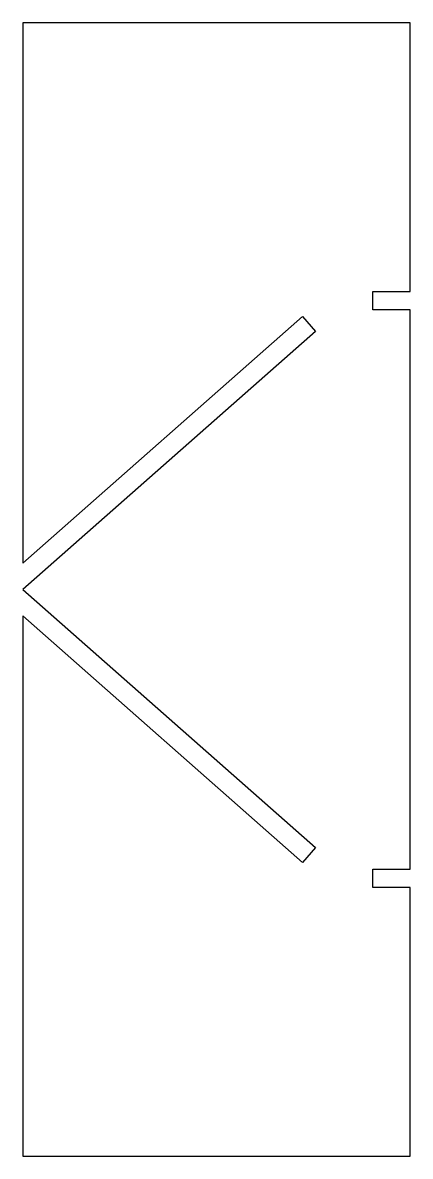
# Model space of a CAD drawing. Header units: millimetres. Extents: x -11 to 11, y -32.3 to 32.3.
import ezdxf

# ---------------------------------------------------------------- set-up
doc = ezdxf.new("R2010")
doc.units = ezdxf.units.MM
doc.layers.add('PERIMETER', color=5, linetype='CONTINUOUS')

msp = doc.modelspace()

# ---------------------------------------------------------------- linework, layer by layer
at = {"layer": 'PERIMETER'}
for p, q in [((11.032, 32.298), (-11.032, 32.298)), ((-11.032, 32.298), (-11.032, 1.5)), ((11.032, 16.984), (11.032, 32.298)), ((8.892, 15.934), (8.892, 16.984)), ((8.892, 16.984), (11.032, 16.984)), ((-11.032, 1.5), (4.896, 15.547)), ((4.896, 15.547), (5.635, 14.71)), ((11.032, 15.934), (8.892, 15.934)), ((11.032, -15.934), (11.032, 15.934)), ((5.635, 14.71), (-11.044, 0)), ((-11.044, 0), (5.635, -14.71)), ((4.896, -15.547), (-11.032, -1.5)), ((-11.032, -1.5), (-11.032, -32.298)), ((5.635, -14.71), (4.896, -15.547)), ((8.892, -16.984), (8.892, -15.934)), ((8.892, -15.934), (11.032, -15.934)), ((11.032, -16.984), (8.892, -16.984)), ((11.032, -32.298), (11.032, -16.984)), ((-11.032, -32.298), (11.032, -32.298))]:
    msp.add_line(p, q, dxfattribs=at)

doc.saveas('drawing.dxf')
